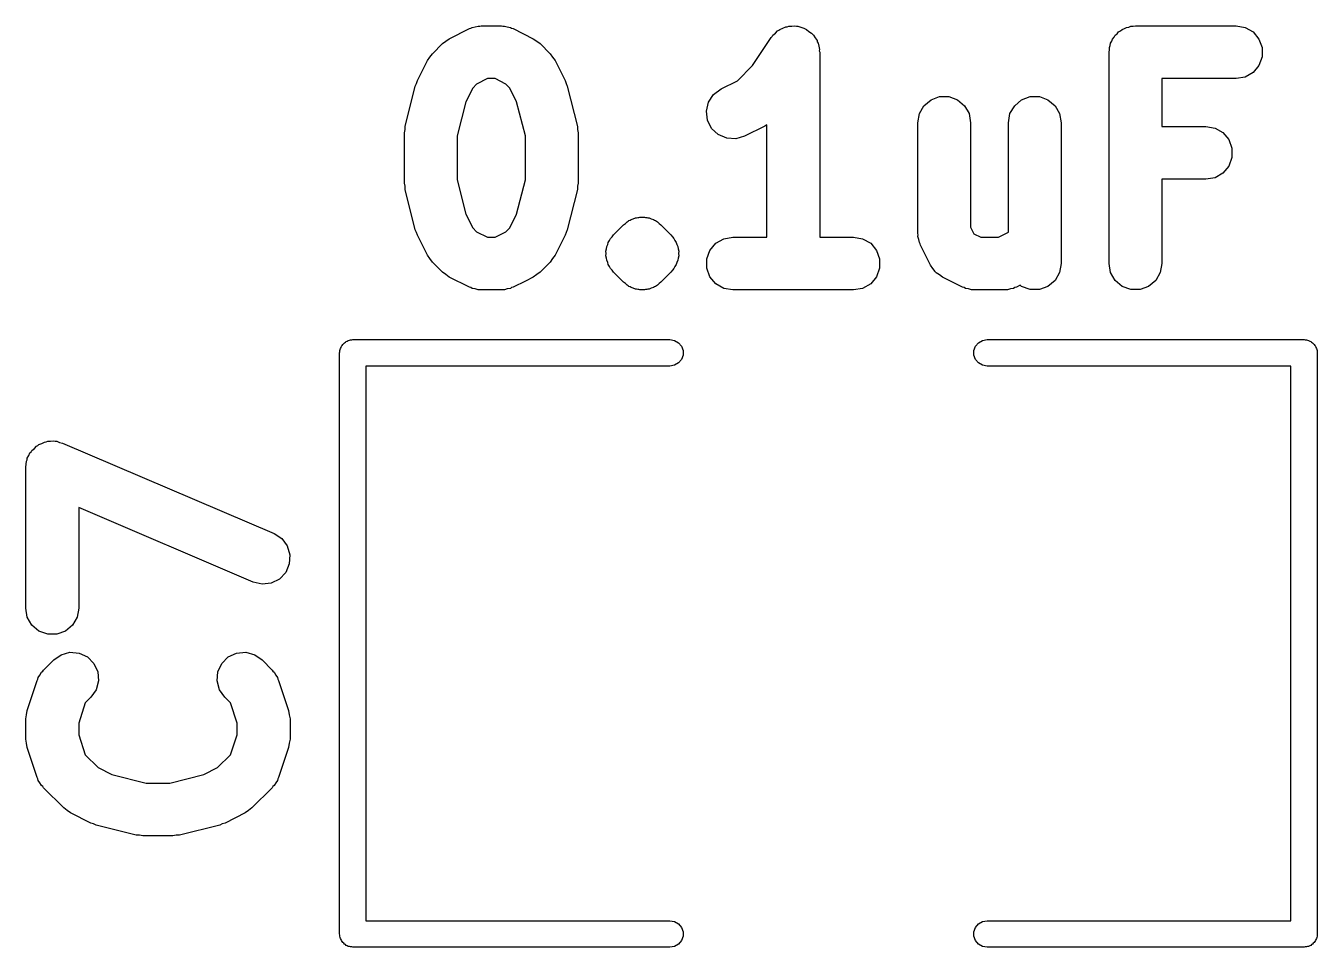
# Model space of a CAD drawing. Extents: x 51 to 137, y -158 to -25.
# Drawn here: x 105.62 to 111.82, y -73.61 to -69.18 of the extents above; entities that cross this region are included whole.
import ezdxf

# ---------------------------------------------------------------- set-up
doc = ezdxf.new("R2010")
doc.units = 0
doc.header["$MEASUREMENT"] = 0
doc.layers.add('BLACK', color=7, linetype='CONTINUOUS')

msp = doc.modelspace()

# ---------------------------------------------------------------- linework, layer by layer
at = {"layer": 'Black'}
for p, q in [((107.651, -69.2386), (107.748, -69.1902)), ((107.748, -69.1902), (107.755, -69.1881)), ((107.755, -69.1881), (107.761, -69.1845)), ((107.761, -69.1845), (107.776, -69.1819)), ((107.776, -69.1819), (107.79, -69.1777)), ((107.79, -69.1777), (107.798, -69.1781)), ((107.798, -69.1781), (107.805, -69.1768)), ((107.805, -69.1768), (107.902, -69.1768)), ((107.902, -69.1768), (107.909, -69.1781)), ((107.909, -69.1781), (107.916, -69.1777)), ((107.916, -69.1777), (107.93, -69.1819)), ((107.93, -69.1819), (107.945, -69.1845)), ((107.945, -69.1845), (107.951, -69.1881)), ((107.951, -69.1881), (107.958, -69.1902)), ((107.958, -69.1902), (108.055, -69.2386)), ((109.219, -69.2124), (109.229, -69.2015)), ((109.229, -69.2015), (109.236, -69.1984)), ((109.236, -69.1984), (109.241, -69.1938)), ((109.241, -69.1938), (109.255, -69.1886)), ((109.255, -69.1886), (109.269, -69.1819)), ((109.269, -69.1819), (109.276, -69.1812)), ((109.276, -69.1812), (109.283, -69.1787)), ((109.283, -69.1787), (109.298, -69.1787)), ((109.298, -69.1787), (109.313, -69.1771)), ((109.313, -69.1771), (109.32, -69.1787)), ((109.32, -69.1787), (109.327, -69.1787)), ((109.327, -69.1787), (109.341, -69.1839)), ((109.341, -69.1839), (109.356, -69.1875)), ((109.356, -69.1875), (109.362, -69.1914)), ((109.362, -69.1914), (109.368, -69.1938)), ((109.368, -69.1938), (109.38, -69.2036)), ((109.38, -69.2036), (109.392, -69.212)), ((110.861, -69.215), (110.868, -69.2065)), ((110.868, -69.2065), (110.878, -69.201)), ((110.878, -69.201), (110.886, -69.1938)), ((110.886, -69.1938), (110.897, -69.19)), ((110.897, -69.19), (110.906, -69.1845)), ((110.906, -69.1845), (110.917, -69.1825)), ((110.917, -69.1825), (110.928, -69.1787)), ((110.928, -69.1787), (110.939, -69.1787)), ((110.939, -69.1787), (110.95, -69.1768)), ((110.95, -69.1768), (111.433, -69.1768)), ((111.433, -69.1768), (111.477, -69.1845)), ((111.477, -69.1845), (111.515, -69.2065)), ((111.515, -69.2065), (111.543, -69.2403)), ((107.57, -69.3108), (107.618, -69.2624)), ((107.618, -69.2624), (107.635, -69.2507)), ((107.635, -69.2507), (107.651, -69.2386)), ((108.055, -69.2386), (108.072, -69.2507)), ((108.072, -69.2507), (108.088, -69.2624)), ((108.088, -69.2624), (108.137, -69.3108)), ((109.109, -69.368), (109.199, -69.2334)), ((109.199, -69.2334), (109.204, -69.2283)), ((109.204, -69.2283), (109.207, -69.2222)), ((109.207, -69.2222), (109.219, -69.2124)), ((109.392, -69.212), (109.397, -69.2177)), ((109.397, -69.2177), (109.402, -69.2222)), ((109.402, -69.2222), (109.41, -69.2353)), ((109.41, -69.2353), (109.419, -69.2475)), ((109.419, -69.2475), (109.42, -69.2543)), ((109.42, -69.2543), (109.424, -69.2604)), ((109.424, -69.2604), (109.427, -69.2753)), ((110.828, -69.2713), (110.83, -69.2604)), ((110.83, -69.2604), (110.836, -69.2508)), ((110.836, -69.2508), (110.84, -69.2403)), ((110.84, -69.2403), (110.847, -69.2318)), ((110.847, -69.2318), (110.852, -69.2222)), ((110.852, -69.2222), (110.861, -69.215)), ((111.543, -69.2403), (111.558, -69.2818)), ((107.546, -69.3438), (107.558, -69.3275)), ((107.558, -69.3275), (107.57, -69.3108)), ((108.137, -69.3108), (108.148, -69.3275)), ((108.148, -69.3275), (108.16, -69.3438)), ((109.427, -69.2753), (109.431, -69.2899)), ((109.431, -69.2899), (109.43, -69.2969)), ((109.43, -69.2969), (109.432, -69.3038)), ((109.432, -69.3038), (109.432, -70.1928)), ((110.823, -69.3038), (110.825, -69.2929)), ((110.823, -70.3198), (110.823, -69.3038)), ((110.825, -69.2818), (110.828, -69.2713)), ((110.825, -69.2929), (110.825, -69.2818)), ((111.558, -69.3259), (111.543, -69.3673)), ((111.558, -69.2818), (111.558, -69.3259)), ((107.498, -69.4405), (107.546, -69.3438)), ((108.16, -69.3438), (108.209, -69.4405)), ((109.036, -69.4413), (109.109, -69.368)), ((111.543, -69.3673), (111.515, -69.4011)), ((107.488, -69.4665), (107.494, -69.4539)), ((107.494, -69.4539), (107.498, -69.4405)), ((107.835, -69.4308), (107.783, -69.4566)), ((107.872, -69.4308), (107.835, -69.4308)), ((107.923, -69.4566), (107.872, -69.4308)), ((108.209, -69.4405), (108.213, -69.4539)), ((108.213, -69.4539), (108.218, -69.4665)), ((108.958, -69.4805), (109.036, -69.4413)), ((111.433, -69.4308), (111.077, -69.4308)), ((111.077, -69.4308), (111.077, -69.6606)), ((111.477, -69.4232), (111.433, -69.4308)), ((111.515, -69.4011), (111.477, -69.4232)), ((107.44, -69.6601), (107.488, -69.4665)), ((107.764, -69.4758), (107.731, -69.5417)), ((107.783, -69.4566), (107.764, -69.4758)), ((107.942, -69.4758), (107.923, -69.4566)), ((107.975, -69.5417), (107.942, -69.4758)), ((108.218, -69.4665), (108.267, -69.6601)), ((108.898, -69.5436), (108.922, -69.5068)), ((108.922, -69.5068), (108.958, -69.4805)), ((109.967, -69.5325), (110.008, -69.5174)), ((110.008, -69.5174), (110.052, -69.5174)), ((110.052, -69.5174), (110.094, -69.5325)), ((110.402, -69.5325), (110.444, -69.5174)), ((110.444, -69.5174), (110.488, -69.5174)), ((110.488, -69.5174), (110.529, -69.5325)), ((107.731, -69.5417), (107.69, -69.7065)), ((108.017, -69.7065), (107.975, -69.5417)), ((108.888, -69.5865), (108.898, -69.5436)), ((109.911, -69.599), (109.933, -69.5609)), ((109.933, -69.5609), (109.967, -69.5325)), ((110.094, -69.5325), (110.128, -69.5609)), ((110.128, -69.5609), (110.15, -69.599)), ((110.346, -69.599), (110.369, -69.5609)), ((110.369, -69.5609), (110.402, -69.5325)), ((110.529, -69.5325), (110.563, -69.5609)), ((110.563, -69.5609), (110.585, -69.599)), ((108.893, -69.6303), (108.888, -69.5865)), ((108.912, -69.6698), (108.893, -69.6303)), ((109.903, -69.6425), (109.911, -69.599)), ((109.903, -70.1747), (109.903, -69.6425)), ((110.15, -69.599), (110.157, -69.6425)), ((110.157, -69.6425), (110.157, -70.1447)), ((110.339, -69.6425), (110.346, -69.599)), ((110.339, -70.1688), (110.339, -69.6425)), ((110.585, -69.599), (110.593, -69.6425)), ((110.593, -69.6425), (110.593, -70.3198)), ((107.436, -69.6909), (107.439, -69.6756)), ((107.436, -69.9328), (107.436, -69.6909)), ((107.439, -69.6756), (107.44, -69.6601)), ((108.267, -69.6601), (108.268, -69.6756)), ((108.268, -69.6756), (108.271, -69.6909)), ((108.271, -69.6909), (108.271, -69.9328)), ((108.944, -69.7001), (108.912, -69.6698)), ((108.985, -69.7176), (108.944, -69.7001)), ((109.168, -69.6593), (109.071, -69.7077)), ((109.178, -69.6521), (109.168, -69.6593)), ((109.178, -70.1928), (109.178, -69.6521)), ((111.077, -69.6606), (111.288, -69.6606)), ((111.288, -69.6606), (111.332, -69.6683)), ((111.332, -69.6683), (111.37, -69.6903)), ((111.37, -69.6903), (111.398, -69.7241)), ((107.69, -69.7065), (107.69, -69.9171)), ((108.017, -69.9171), (108.017, -69.7065)), ((109.029, -69.7203), (108.985, -69.7176)), ((109.071, -69.7077), (109.029, -69.7203)), ((111.398, -69.7241), (111.413, -69.7656)), ((111.413, -69.7656), (111.413, -69.8097)), ((111.413, -69.8097), (111.398, -69.8511)), ((111.37, -69.8849), (111.332, -69.907)), ((111.398, -69.8511), (111.37, -69.8849)), ((107.439, -69.9481), (107.436, -69.9328)), ((107.44, -69.9636), (107.439, -69.9481)), ((107.69, -69.9171), (107.731, -70.082)), ((107.975, -70.082), (108.017, -69.9171)), ((108.268, -69.9481), (108.267, -69.9636)), ((108.271, -69.9328), (108.268, -69.9481)), ((111.288, -69.9146), (111.077, -69.9146)), ((111.077, -69.9146), (111.077, -70.3198)), ((111.332, -69.907), (111.288, -69.9146)), ((107.488, -70.1571), (107.44, -69.9636)), ((108.267, -69.9636), (108.218, -70.1571)), ((107.731, -70.082), (107.764, -70.1478)), ((107.942, -70.1478), (107.975, -70.082)), ((108.441, -70.1816), (108.489, -70.1333)), ((108.489, -70.1333), (108.498, -70.1269)), ((108.498, -70.1269), (108.506, -70.119)), ((108.506, -70.119), (108.511, -70.1167)), ((108.511, -70.1167), (108.515, -70.1131)), ((108.515, -70.1131), (108.521, -70.1112)), ((108.521, -70.1112), (108.525, -70.108)), ((108.525, -70.108), (108.536, -70.1051)), ((108.536, -70.1051), (108.546, -70.1004)), ((108.546, -70.1004), (108.552, -70.0999)), ((108.552, -70.0999), (108.557, -70.098)), ((108.557, -70.098), (108.562, -70.098)), ((108.562, -70.098), (108.568, -70.0965)), ((108.568, -70.0965), (108.579, -70.0975)), ((108.579, -70.0975), (108.59, -70.0965)), ((108.59, -70.0965), (108.595, -70.098)), ((108.595, -70.098), (108.601, -70.098)), ((108.601, -70.098), (108.606, -70.0999)), ((108.606, -70.0999), (108.612, -70.1004)), ((108.612, -70.1004), (108.622, -70.1051)), ((108.622, -70.1051), (108.633, -70.108)), ((108.633, -70.108), (108.637, -70.1112)), ((108.637, -70.1112), (108.642, -70.1131)), ((108.642, -70.1131), (108.647, -70.1167)), ((108.647, -70.1167), (108.652, -70.119)), ((108.652, -70.119), (108.66, -70.1269)), ((108.66, -70.1269), (108.669, -70.1333)), ((108.669, -70.1333), (108.717, -70.1816)), ((107.494, -70.1698), (107.488, -70.1571)), ((107.498, -70.1831), (107.494, -70.1698)), ((107.546, -70.2799), (107.498, -70.1831)), ((107.764, -70.1478), (107.783, -70.1671)), ((107.783, -70.1671), (107.835, -70.1928)), ((107.835, -70.1928), (107.872, -70.1928)), ((107.872, -70.1928), (107.923, -70.1671)), ((107.923, -70.1671), (107.942, -70.1478)), ((108.209, -70.1831), (108.16, -70.2799)), ((108.213, -70.1698), (108.209, -70.1831)), ((108.218, -70.1571), (108.213, -70.1698)), ((108.422, -70.2087), (108.427, -70.1986)), ((108.427, -70.1986), (108.434, -70.1907)), ((108.434, -70.1907), (108.441, -70.1816)), ((108.717, -70.1816), (108.724, -70.1907)), ((108.724, -70.1907), (108.731, -70.1986)), ((108.731, -70.1986), (108.736, -70.2087)), ((108.933, -70.2225), (108.971, -70.2005)), ((108.971, -70.2005), (109.014, -70.1928)), ((109.014, -70.1928), (109.178, -70.1928)), ((109.432, -70.1928), (109.595, -70.1928)), ((109.595, -70.1928), (109.638, -70.2005)), ((109.638, -70.2005), (109.677, -70.2225)), ((109.905, -70.1819), (109.903, -70.1747)), ((109.904, -70.1892), (109.905, -70.1819)), ((109.908, -70.2035), (109.904, -70.1892)), ((110.157, -70.1447), (110.173, -70.1768)), ((110.173, -70.1768), (110.206, -70.1928)), ((110.206, -70.1928), (110.291, -70.1928)), ((110.291, -70.1928), (110.339, -70.1688)), ((108.404, -70.2604), (108.407, -70.2496)), ((108.405, -70.2714), (108.404, -70.2604)), ((108.407, -70.2496), (108.408, -70.2386)), ((108.408, -70.2386), (108.413, -70.2285)), ((108.413, -70.2285), (108.415, -70.2178)), ((108.415, -70.2178), (108.422, -70.2087)), ((108.736, -70.2087), (108.742, -70.2178)), ((108.742, -70.2178), (108.745, -70.2285)), ((108.745, -70.2285), (108.75, -70.2386)), ((108.75, -70.2386), (108.751, -70.2496)), ((108.751, -70.2496), (108.754, -70.2604)), ((108.754, -70.2604), (108.753, -70.2714)), ((108.889, -70.2978), (108.904, -70.2563)), ((108.904, -70.2563), (108.933, -70.2225)), ((109.677, -70.2225), (109.705, -70.2563)), ((109.705, -70.2563), (109.72, -70.2978)), ((109.911, -70.2181), (109.908, -70.2035)), ((109.915, -70.2245), (109.911, -70.2181)), ((109.917, -70.2315), (109.915, -70.2245)), ((109.965, -70.3282), (109.917, -70.2315)), ((107.558, -70.2962), (107.546, -70.2799)), ((107.57, -70.3129), (107.558, -70.2962)), ((107.618, -70.3612), (107.57, -70.3129)), ((108.137, -70.3129), (108.088, -70.3612)), ((108.148, -70.2962), (108.137, -70.3129)), ((108.16, -70.2799), (108.148, -70.2962)), ((108.404, -70.2825), (108.405, -70.2714)), ((108.407, -70.2932), (108.404, -70.2825)), ((108.408, -70.3043), (108.407, -70.2932)), ((108.413, -70.3144), (108.408, -70.3043)), ((108.415, -70.3251), (108.413, -70.3144)), ((108.422, -70.3342), (108.415, -70.3251)), ((108.742, -70.3251), (108.736, -70.3342)), ((108.745, -70.3144), (108.742, -70.3251)), ((108.75, -70.3043), (108.745, -70.3144)), ((108.751, -70.2932), (108.75, -70.3043)), ((108.754, -70.2825), (108.751, -70.2932)), ((108.753, -70.2714), (108.754, -70.2825)), ((108.889, -70.3419), (108.889, -70.2978)), ((109.72, -70.2978), (109.72, -70.3419)), ((110.593, -70.3198), (110.585, -70.3633)), ((110.83, -70.3633), (110.823, -70.3198)), ((111.077, -70.3198), (111.069, -70.3633)), ((107.635, -70.3729), (107.618, -70.3612)), ((107.651, -70.385), (107.635, -70.3729)), ((107.748, -70.4334), (107.651, -70.385)), ((108.055, -70.385), (108.017, -70.4044)), ((108.072, -70.3729), (108.055, -70.385)), ((108.088, -70.3612), (108.072, -70.3729)), ((108.427, -70.3443), (108.422, -70.3342)), ((108.434, -70.3521), (108.427, -70.3443)), ((108.441, -70.3612), (108.434, -70.3521)), ((108.489, -70.4096), (108.441, -70.3612)), ((108.717, -70.3612), (108.669, -70.4096)), ((108.724, -70.3521), (108.717, -70.3612)), ((108.731, -70.3443), (108.724, -70.3521)), ((108.736, -70.3342), (108.731, -70.3443)), ((108.904, -70.3833), (108.889, -70.3419)), ((108.933, -70.4171), (108.904, -70.3833)), ((109.705, -70.3833), (109.677, -70.4171)), ((109.72, -70.3419), (109.705, -70.3833)), ((109.976, -70.3432), (109.965, -70.3282)), ((109.987, -70.3588), (109.976, -70.3432)), ((109.989, -70.3608), (109.987, -70.3588)), ((109.991, -70.3637), (109.989, -70.3608)), ((110.007, -70.3739), (109.991, -70.3637)), ((110.022, -70.385), (110.007, -70.3739)), ((110.119, -70.4334), (110.022, -70.385)), ((110.585, -70.3633), (110.563, -70.4015)), ((110.852, -70.4015), (110.83, -70.3633)), ((111.069, -70.3633), (111.047, -70.4015)), ((107.755, -70.4355), (107.748, -70.4334)), ((107.761, -70.4392), (107.755, -70.4355)), ((107.776, -70.4417), (107.761, -70.4392)), ((107.79, -70.446), (107.776, -70.4417)), ((107.798, -70.4455), (107.79, -70.446)), ((107.805, -70.4468), (107.798, -70.4455)), ((107.902, -70.4468), (107.805, -70.4468)), ((107.909, -70.4455), (107.902, -70.4468)), ((107.916, -70.446), (107.909, -70.4455)), ((107.93, -70.4417), (107.916, -70.446)), ((107.945, -70.4392), (107.93, -70.4417)), ((107.951, -70.4355), (107.945, -70.4392)), ((107.958, -70.4334), (107.951, -70.4355)), ((108.017, -70.4044), (107.958, -70.4334)), ((108.498, -70.416), (108.489, -70.4096)), ((108.506, -70.4239), (108.498, -70.416)), ((108.511, -70.4262), (108.506, -70.4239)), ((108.515, -70.4298), (108.511, -70.4262)), ((108.521, -70.4317), (108.515, -70.4298)), ((108.525, -70.4349), (108.521, -70.4317)), ((108.536, -70.4378), (108.525, -70.4349)), ((108.546, -70.4425), (108.536, -70.4378)), ((108.552, -70.443), (108.546, -70.4425)), ((108.557, -70.4449), (108.552, -70.443)), ((108.562, -70.4449), (108.557, -70.4449)), ((108.568, -70.4463), (108.562, -70.4449)), ((108.579, -70.4454), (108.568, -70.4463)), ((108.59, -70.4463), (108.579, -70.4454)), ((108.595, -70.4449), (108.59, -70.4463)), ((108.601, -70.4449), (108.595, -70.4449)), ((108.606, -70.443), (108.601, -70.4449)), ((108.612, -70.4425), (108.606, -70.443)), ((108.622, -70.4378), (108.612, -70.4425)), ((108.633, -70.4349), (108.622, -70.4378)), ((108.637, -70.4317), (108.633, -70.4349)), ((108.642, -70.4298), (108.637, -70.4317)), ((108.647, -70.4262), (108.642, -70.4298)), ((108.652, -70.4239), (108.647, -70.4262)), ((108.66, -70.416), (108.652, -70.4239)), ((108.669, -70.4096), (108.66, -70.416)), ((108.971, -70.4392), (108.933, -70.4171)), ((109.014, -70.4468), (108.971, -70.4392)), ((109.595, -70.4468), (109.014, -70.4468)), ((109.638, -70.4392), (109.595, -70.4468)), ((109.677, -70.4171), (109.638, -70.4392)), ((110.126, -70.4355), (110.119, -70.4334)), ((110.132, -70.4392), (110.126, -70.4355)), ((110.147, -70.4417), (110.132, -70.4392)), ((110.161, -70.446), (110.147, -70.4417)), ((110.168, -70.4455), (110.161, -70.446)), ((110.176, -70.4468), (110.168, -70.4455)), ((110.321, -70.4468), (110.176, -70.4468)), ((110.328, -70.4455), (110.321, -70.4468)), ((110.335, -70.446), (110.328, -70.4455)), ((110.349, -70.4417), (110.335, -70.446)), ((110.364, -70.4392), (110.349, -70.4417)), ((110.37, -70.4355), (110.364, -70.4392)), ((110.377, -70.4334), (110.37, -70.4355)), ((110.396, -70.4243), (110.377, -70.4334)), ((110.402, -70.4298), (110.396, -70.4243)), ((110.444, -70.4449), (110.402, -70.4298)), ((110.488, -70.4449), (110.444, -70.4449)), ((110.529, -70.4298), (110.488, -70.4449)), ((110.563, -70.4015), (110.529, -70.4298)), ((110.886, -70.4298), (110.852, -70.4015)), ((110.928, -70.4449), (110.886, -70.4298)), ((110.972, -70.4449), (110.928, -70.4449)), ((111.013, -70.4298), (110.972, -70.4449)), ((111.047, -70.4015), (111.013, -70.4298)), ((107.152, -70.6978), (107.156, -70.6942)), ((107.156, -70.6942), (107.161, -70.6923)), ((107.161, -70.6923), (107.166, -70.6895)), ((107.166, -70.6895), (107.172, -70.6886)), ((107.172, -70.6886), (107.177, -70.6867)), ((107.177, -70.6867), (107.183, -70.6867)), ((107.183, -70.6867), (107.188, -70.6857)), ((107.188, -70.6857), (108.712, -70.6857)), ((108.712, -70.6857), (108.734, -70.6895)), ((108.734, -70.6895), (108.753, -70.7006)), ((110.195, -70.7006), (110.214, -70.6895)), ((110.214, -70.6895), (110.236, -70.6857)), ((110.236, -70.6857), (111.76, -70.6857)), ((111.76, -70.6857), (111.765, -70.6867)), ((111.765, -70.6867), (111.771, -70.6867)), ((111.771, -70.6867), (111.776, -70.6886)), ((111.776, -70.6886), (111.782, -70.6895)), ((111.782, -70.6895), (111.787, -70.6923)), ((111.787, -70.6923), (111.792, -70.6942)), ((111.792, -70.6942), (111.796, -70.6978)), ((107.124, -70.7492), (107.125, -70.7437)), ((107.124, -73.5432), (107.124, -70.7492)), ((107.125, -70.7382), (107.127, -70.733)), ((107.125, -70.7437), (107.125, -70.7382)), ((107.127, -70.733), (107.128, -70.7275)), ((107.128, -70.7275), (107.131, -70.7227)), ((107.131, -70.7227), (107.133, -70.7174)), ((107.133, -70.7174), (107.137, -70.7132)), ((107.137, -70.7132), (107.139, -70.7084)), ((107.139, -70.7084), (107.144, -70.7048)), ((107.144, -70.7048), (107.147, -70.7006)), ((107.147, -70.7006), (107.152, -70.6978)), ((108.753, -70.7006), (108.767, -70.7174)), ((108.767, -70.7174), (108.775, -70.7382)), ((108.775, -70.7382), (108.775, -70.7602)), ((110.173, -70.7382), (110.181, -70.7174)), ((110.173, -70.7602), (110.173, -70.7382)), ((110.181, -70.7174), (110.195, -70.7006)), ((111.796, -70.6978), (111.801, -70.7006)), ((111.801, -70.7006), (111.804, -70.7048)), ((111.804, -70.7048), (111.809, -70.7084)), ((111.809, -70.7084), (111.811, -70.7132)), ((111.811, -70.7132), (111.815, -70.7174)), ((111.815, -70.7174), (111.817, -70.7227)), ((111.817, -70.7227), (111.82, -70.7275)), ((111.82, -70.7275), (111.821, -70.733)), ((111.821, -70.733), (111.823, -70.7382)), ((111.823, -70.7382), (111.823, -70.7437)), ((111.823, -70.7437), (111.823, -70.7492)), ((111.823, -70.7492), (111.823, -73.5432)), ((108.712, -70.8127), (107.251, -70.8127)), ((107.251, -70.8127), (107.251, -73.4797)), ((108.734, -70.8089), (108.712, -70.8127)), ((108.753, -70.7978), (108.734, -70.8089)), ((108.767, -70.7809), (108.753, -70.7978)), ((108.775, -70.7602), (108.767, -70.7809)), ((110.181, -70.7809), (110.173, -70.7602)), ((110.195, -70.7978), (110.181, -70.7809)), ((110.214, -70.8089), (110.195, -70.7978)), ((110.236, -70.8127), (110.214, -70.8089)), ((111.697, -70.8127), (110.236, -70.8127)), ((111.697, -73.4797), (111.697, -70.8127)), ((105.673, -71.1944), (105.679, -71.1895)), ((105.679, -71.1895), (105.693, -71.1845)), ((105.693, -71.1845), (105.706, -71.178)), ((105.706, -71.178), (105.713, -71.1771)), ((105.713, -71.1771), (105.721, -71.1745)), ((105.721, -71.1745), (105.735, -71.1745)), ((105.735, -71.1745), (105.75, -71.1727)), ((105.75, -71.1727), (105.757, -71.1745)), ((105.757, -71.1745), (105.765, -71.1745)), ((105.765, -71.1745), (105.778, -71.1795)), ((105.778, -71.1795), (105.793, -71.1828)), ((105.793, -71.1828), (106.809, -71.6182)), ((105.622, -71.2636), (105.623, -71.2561)), ((105.623, -71.2561), (105.631, -71.2434)), ((105.631, -71.2434), (105.636, -71.23)), ((105.636, -71.23), (105.642, -71.2245)), ((105.642, -71.2245), (105.645, -71.2179)), ((105.645, -71.2179), (105.657, -71.2085)), ((105.657, -71.2085), (105.667, -71.1978)), ((105.667, -71.1978), (105.673, -71.1944)), ((105.616, -71.2995), (105.618, -71.2851)), ((105.616, -71.9769), (105.616, -71.2995)), ((105.618, -71.2851), (105.619, -71.2705)), ((105.619, -71.2705), (105.622, -71.2636)), ((106.709, -71.8517), (105.87, -71.4921)), ((105.87, -71.4921), (105.87, -71.9769)), ((106.809, -71.6182), (106.846, -71.6424)), ((106.846, -71.6424), (106.872, -71.6777)), ((106.872, -71.6777), (106.885, -71.7199)), ((106.885, -71.7199), (106.882, -71.764)), ((106.865, -71.8045), (106.835, -71.8367)), ((106.882, -71.764), (106.865, -71.8045)), ((106.752, -71.8618), (106.709, -71.8517)), ((106.795, -71.8565), (106.752, -71.8618)), ((106.835, -71.8367), (106.795, -71.8565)), ((105.623, -72.0203), (105.616, -71.9769)), ((105.87, -71.9769), (105.862, -72.0203)), ((105.645, -72.0585), (105.623, -72.0203)), ((105.679, -72.0869), (105.645, -72.0585)), ((105.84, -72.0585), (105.806, -72.0869)), ((105.862, -72.0203), (105.84, -72.0585)), ((105.721, -72.1019), (105.679, -72.0869)), ((105.765, -72.1019), (105.721, -72.1019)), ((105.806, -72.0869), (105.765, -72.1019)), ((105.701, -72.2741), (105.75, -72.2257)), ((105.75, -72.2257), (105.786, -72.2004)), ((105.786, -72.2004), (105.828, -72.189)), ((105.828, -72.189), (105.872, -72.1929)), ((105.872, -72.1929), (105.912, -72.2115)), ((105.912, -72.2115), (105.943, -72.2427)), ((105.943, -72.2427), (105.962, -72.2827)), ((106.539, -72.2827), (106.558, -72.2427)), ((106.558, -72.2427), (106.589, -72.2115)), ((106.589, -72.2115), (106.629, -72.1929)), ((106.629, -72.1929), (106.673, -72.189)), ((106.673, -72.189), (106.716, -72.2004)), ((106.716, -72.2004), (106.752, -72.2257)), ((106.752, -72.2257), (106.8, -72.2741)), ((105.674, -72.3173), (105.676, -72.3102)), ((105.676, -72.3102), (105.684, -72.2981)), ((105.684, -72.2981), (105.692, -72.285)), ((105.692, -72.285), (105.697, -72.2801)), ((105.697, -72.2801), (105.701, -72.2741)), ((105.962, -72.2827), (105.966, -72.3266)), ((106.535, -72.3266), (106.539, -72.2827)), ((106.8, -72.2741), (106.804, -72.2801)), ((106.804, -72.2801), (106.81, -72.285)), ((106.81, -72.285), (106.817, -72.2981)), ((106.817, -72.2981), (106.825, -72.3102)), ((106.825, -72.3102), (106.827, -72.3173)), ((105.622, -72.4689), (105.671, -72.3238)), ((105.671, -72.3238), (105.674, -72.3173)), ((105.954, -72.3692), (105.929, -72.4053)), ((105.966, -72.3266), (105.954, -72.3692)), ((106.547, -72.3692), (106.535, -72.3266)), ((106.572, -72.4053), (106.547, -72.3692)), ((106.827, -72.3173), (106.831, -72.3238)), ((106.831, -72.3238), (106.879, -72.4689)), ((105.902, -72.4325), (105.87, -72.5297)), ((105.929, -72.4053), (105.902, -72.4325)), ((106.599, -72.4325), (106.572, -72.4053)), ((106.632, -72.5297), (106.599, -72.4325)), ((105.616, -72.5091), (105.619, -72.489)), ((105.619, -72.489), (105.622, -72.4689)), ((106.879, -72.4689), (106.882, -72.489)), ((106.882, -72.489), (106.886, -72.5091)), ((105.616, -72.6058), (105.616, -72.5091)), ((105.87, -72.5297), (105.87, -72.5852)), ((106.632, -72.5852), (106.632, -72.5297)), ((106.886, -72.5091), (106.886, -72.6058)), ((105.619, -72.6258), (105.616, -72.6058)), ((105.87, -72.5852), (105.902, -72.6824)), ((106.599, -72.6824), (106.632, -72.5852)), ((106.886, -72.6058), (106.882, -72.6258)), ((105.622, -72.646), (105.619, -72.6258)), ((105.671, -72.7911), (105.622, -72.646)), ((105.902, -72.6824), (105.963, -72.7433)), ((106.538, -72.7433), (106.599, -72.6824)), ((106.879, -72.646), (106.831, -72.7911)), ((106.882, -72.6258), (106.879, -72.646)), ((105.963, -72.7433), (106.029, -72.7763)), ((106.472, -72.7763), (106.538, -72.7433)), ((105.674, -72.7976), (105.671, -72.7911)), ((105.676, -72.8046), (105.674, -72.7976)), ((105.684, -72.8168), (105.676, -72.8046)), ((106.029, -72.7763), (106.194, -72.8175)), ((106.308, -72.8175), (106.472, -72.7763)), ((106.825, -72.8046), (106.817, -72.8168)), ((106.827, -72.7976), (106.825, -72.8046)), ((106.831, -72.7911), (106.827, -72.7976)), ((105.692, -72.8299), (105.684, -72.8168)), ((105.697, -72.8348), (105.692, -72.8299)), ((105.701, -72.8408), (105.697, -72.8348)), ((105.798, -72.9375), (105.701, -72.8408)), ((106.194, -72.8175), (106.308, -72.8175)), ((106.8, -72.8408), (106.703, -72.9375)), ((106.804, -72.8348), (106.8, -72.8408)), ((106.81, -72.8299), (106.804, -72.8348)), ((106.817, -72.8168), (106.81, -72.8299)), ((105.815, -72.9492), (105.798, -72.9375)), ((105.831, -72.9613), (105.815, -72.9492)), ((105.928, -73.0097), (105.831, -72.9613)), ((106.67, -72.9613), (106.574, -73.0097)), ((106.687, -72.9492), (106.67, -72.9613)), ((106.703, -72.9375), (106.687, -72.9492)), ((105.941, -73.0137), (105.928, -73.0097)), ((105.954, -73.0193), (105.941, -73.0137)), ((106.147, -73.0677), (105.954, -73.0193)), ((106.548, -73.0193), (106.354, -73.0677)), ((106.56, -73.0137), (106.548, -73.0193)), ((106.574, -73.0097), (106.56, -73.0137)), ((106.163, -73.0688), (106.147, -73.0677)), ((106.178, -73.0715), (106.163, -73.0688)), ((106.323, -73.0715), (106.178, -73.0715)), ((106.338, -73.0688), (106.323, -73.0715)), ((106.354, -73.0677), (106.338, -73.0688)), ((107.251, -73.4797), (108.712, -73.4797)), ((108.712, -73.4797), (108.734, -73.4835)), ((108.734, -73.4835), (108.753, -73.4946)), ((110.195, -73.4946), (110.214, -73.4835)), ((110.214, -73.4835), (110.236, -73.4797)), ((110.236, -73.4797), (111.697, -73.4797)), ((107.125, -73.5487), (107.124, -73.5432)), ((107.125, -73.5542), (107.125, -73.5487)), ((108.753, -73.4946), (108.767, -73.5114)), ((108.767, -73.5114), (108.775, -73.5322)), ((108.775, -73.5322), (108.775, -73.5542)), ((110.173, -73.5322), (110.181, -73.5114)), ((110.173, -73.5542), (110.173, -73.5322)), ((110.181, -73.5114), (110.195, -73.4946)), ((111.823, -73.5432), (111.823, -73.5487)), ((111.823, -73.5487), (111.823, -73.5542)), ((107.127, -73.5594), (107.125, -73.5542)), ((107.128, -73.5649), (107.127, -73.5594)), ((107.131, -73.5697), (107.128, -73.5649)), ((107.133, -73.575), (107.131, -73.5697)), ((107.137, -73.5792), (107.133, -73.575)), ((107.139, -73.584), (107.137, -73.5792)), ((107.144, -73.5876), (107.139, -73.584)), ((107.147, -73.5918), (107.144, -73.5876)), ((107.152, -73.5946), (107.147, -73.5918)), ((107.156, -73.5982), (107.152, -73.5946)), ((107.161, -73.6001), (107.156, -73.5982)), ((107.166, -73.6029), (107.161, -73.6001)), ((107.172, -73.6038), (107.166, -73.6029)), ((107.177, -73.6057), (107.172, -73.6038)), ((107.183, -73.6057), (107.177, -73.6057)), ((107.188, -73.6067), (107.183, -73.6057)), ((108.712, -73.6067), (107.188, -73.6067)), ((108.734, -73.6029), (108.712, -73.6067)), ((108.753, -73.5918), (108.734, -73.6029)), ((108.767, -73.575), (108.753, -73.5918)), ((108.775, -73.5542), (108.767, -73.575)), ((110.181, -73.575), (110.173, -73.5542)), ((110.195, -73.5918), (110.181, -73.575)), ((110.214, -73.6029), (110.195, -73.5918)), ((110.236, -73.6067), (110.214, -73.6029)), ((111.76, -73.6067), (110.236, -73.6067)), ((111.765, -73.6057), (111.76, -73.6067)), ((111.771, -73.6057), (111.765, -73.6057)), ((111.776, -73.6038), (111.771, -73.6057)), ((111.782, -73.6029), (111.776, -73.6038)), ((111.787, -73.6001), (111.782, -73.6029)), ((111.792, -73.5982), (111.787, -73.6001)), ((111.796, -73.5946), (111.792, -73.5982)), ((111.801, -73.5918), (111.796, -73.5946)), ((111.804, -73.5876), (111.801, -73.5918)), ((111.809, -73.584), (111.804, -73.5876)), ((111.811, -73.5792), (111.809, -73.584)), ((111.815, -73.575), (111.811, -73.5792)), ((111.817, -73.5697), (111.815, -73.575)), ((111.82, -73.5649), (111.817, -73.5697)), ((111.821, -73.5594), (111.82, -73.5649)), ((111.823, -73.5542), (111.821, -73.5594))]:
    msp.add_line(p, q, dxfattribs=at)

doc.saveas('drawing.dxf')
